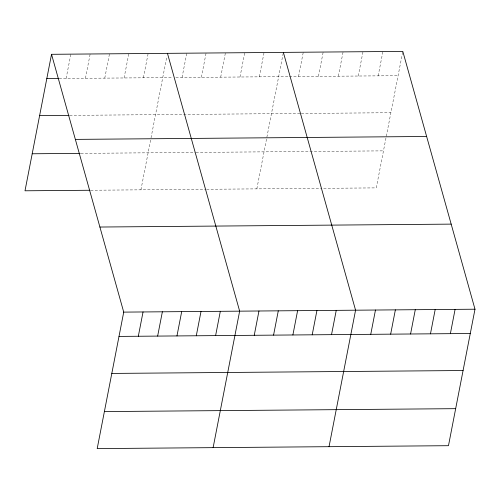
<?xml version="1.0" encoding="UTF-8"?>
<svg xmlns="http://www.w3.org/2000/svg" width="500" height="500" viewBox="0 0 500 500"><rect width="100%" height="100%" fill="white"/><g stroke="black" fill="none" stroke-linecap="round" stroke-linejoin="round"><path stroke-width="0.38" stroke-dasharray="2.5 1.88" d="M66.125 78.444L70.85 54.15M85.45 78.281L90.169 53.987M104.769 78.125L109.488 53.831M124.087 77.962L128.812 53.669M143.406 77.8L148.131 53.506M140.919 189.838L150.588 140.094M151.025 137.85L166.863 56.388M182.05 77.481L186.769 53.188M201.369 77.325L206.094 53.025M220.688 77.162L225.413 52.869M240.006 77L244.731 52.706M259.331 76.844L264.05 52.55M256.837 188.875L283.225 53.144M298.556 76.519L303.275 52.225M318.456 76.35L323.181 52.056M338.363 76.188L343.088 51.894M358.269 76.019L362.994 51.725M378.175 75.856L382.9 51.562M402.656 52.156L376.275 187.881L322.681 188.331M59.175 78.5L172.775 77.562M175.869 77.531L288.6 76.6M289.369 76.594L398.081 75.694M69.75 115.375L300.544 113.462M301.312 113.456L390.887 112.713M80.881 153.369L195.256 152.419M196.031 152.413L383.469 150.863M90.688 190.25L205.837 189.3M206.606 189.288L321.919 188.337"/><path stroke-width="0.75" d="M51.531 54.306L123.725 312.119L97.194 448.606L448.469 445.694L475 309.206L402.806 51.394L51.531 54.306L25 190.794L89.913 190.256M138.325 336.25L143.044 311.956M157.644 336.087L162.369 311.794M176.962 335.931L181.688 311.637M196.287 335.769L201.006 311.475M215.606 335.613L220.325 311.312M213.119 447.644L239.65 311.156L167.45 53.35M254.244 335.288L258.969 310.994M273.562 335.131L278.288 310.837M292.887 334.969L297.606 310.675M312.206 334.806L316.925 310.512M331.525 334.65L336.25 310.356M329.038 446.681L355.569 310.194L283.369 52.387M370.75 334.325L375.475 310.031M390.656 334.156L395.375 309.862M410.562 333.994L415.281 309.7M430.469 333.831L435.188 309.531M450.375 333.663L455.094 309.369M46.806 78.606L58.4 78.506M39.613 115.625L68.975 115.381M75.356 139.388L426.631 136.475M32.194 153.775L80.113 153.375M99.9 227.037L451.175 224.125M123.725 312.119L475 309.206M119.006 336.413L470.275 333.5M111.806 373.431L463.081 370.525M104.394 411.581L455.669 408.669"/></g></svg>
